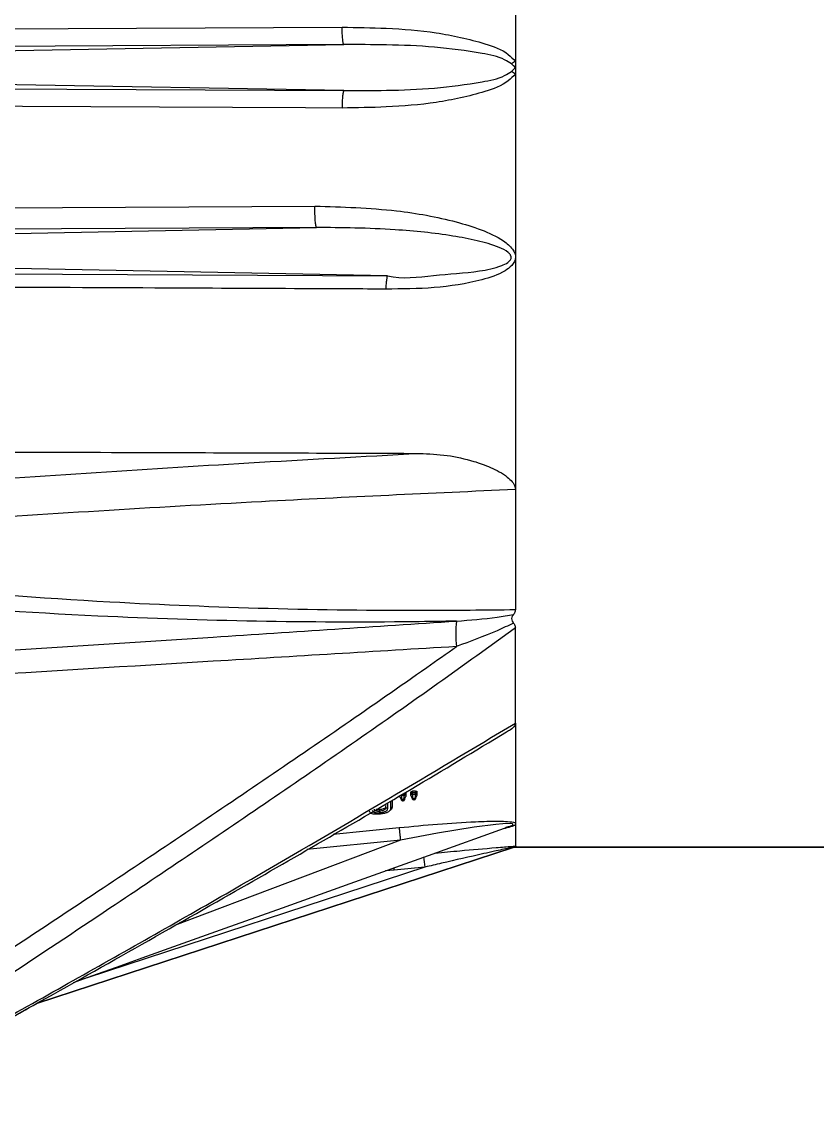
# Model space of a CAD drawing. Extents: x 8 to 113, y 1 to 87.
# Drawn here: x 69.122 to 71.722, y 33.397 to 36.967 of the extents above; entities that cross this region are included whole.
import ezdxf

# ---------------------------------------------------------------- set-up
doc = ezdxf.new("R2010")
doc.units = 0
doc.header["$MEASUREMENT"] = 0
doc.layers.add('OBJECT', color=7, linetype='CONTINUOUS')

msp = doc.modelspace()

# ---------------------------------------------------------------- linework, layer by layer
at = {"layer": 'OBJECT'}
for p, q in [((70.7354, 37.4335), (70.7354, 36.838)), ((68.3467, 36.8599), (70.1745, 36.8928)), ((70.1745, 36.8928), (68.4437, 36.8841)), ((70.7354, 36.838), (70.7354, 36.8176)), ((70.7354, 36.8176), (70.7354, 36.7971)), ((70.1743, 36.7423), (68.3455, 36.7754)), ((70.7354, 36.7971), (70.7354, 36.2016)), ((68.4437, 36.7511), (70.1743, 36.7423)), ((68.3468, 36.2599), (70.0856, 36.2943)), ((70.0856, 36.2943), (68.4422, 36.286)), ((70.7354, 36.2016), (70.7354, 36.1942)), ((70.3173, 36.1362), (68.3481, 36.1754)), ((70.7354, 36.1942), (70.7354, 35.4374)), ((68.4453, 36.1462), (70.3173, 36.1362)), ((70.7354, 35.4374), (70.7354, 35.0447)), ((70.7354, 34.6731), (70.7354, 34.9844)), ((70.7354, 34.6731), (70.7354, 34.347)), ((70.328, 34.3959), (70.328, 34.4183)), ((70.3325, 34.4209), (70.3325, 34.4006)), ((70.3722, 34.4368), (70.363, 34.436)), ((70.363, 34.436), (70.363, 34.4283)), ((70.3669, 34.4188), (70.3686, 34.419)), ((70.3722, 34.4291), (70.3722, 34.4368)), ((70.3767, 34.4463), (70.3767, 34.4414)), ((70.3767, 34.4414), (70.3767, 34.4337)), ((70.394, 34.4438), (70.394, 34.4478)), ((70.394, 34.4361), (70.394, 34.4438)), ((70.4083, 34.4511), (70.399, 34.4503)), ((70.399, 34.4503), (70.399, 34.4458)), ((70.4087, 34.44), (70.3995, 34.4392)), ((70.3995, 34.4392), (70.3995, 34.4315)), ((70.4033, 34.422), (70.4049, 34.4222)), ((70.4083, 34.4466), (70.4083, 34.4511)), ((70.4087, 34.4323), (70.4087, 34.44)), ((70.4133, 34.4495), (70.4133, 34.4446)), ((70.4133, 34.4446), (70.4133, 34.4369)), ((70.2921, 34.386), (70.2921, 34.3902)), ((70.2921, 34.3859), (70.2921, 34.386)), ((70.2921, 34.3859), (70.2921, 34.3859)), ((70.3168, 34.4118), (70.3168, 34.3945)), ((70.3325, 34.4006), (70.3325, 34.4006)), ((70.1398, 34.3096), (70.3559, 34.3314)), ((70.7354, 34.3405), (70.7354, 34.2705)), ((70.3602, 34.2907), (69.6212, 34.0113)), ((70.3602, 34.2907), (70.0538, 34.2597)), ((69.1694, 33.7563), (70.728, 34.2665)), ((69.1695, 33.7564), (70.7334, 34.2683)), ((70.728, 34.2665), (69.1695, 33.7564)), ((69.1695, 33.7564), (70.728, 34.2665)), ((70.7354, 34.2673), (70.728, 34.2665)), ((70.728, 34.2665), (70.7354, 34.2672)), ((70.7361, 34.2692), (70.7354, 34.269)), ((70.7354, 34.269), (70.7354, 34.2673)), ((73.3074, 34.2673), (70.7354, 34.2673)), ((70.7354, 34.2672), (73.3074, 34.2672)), ((70.4398, 34.2022), (69.3347, 33.8405)), ((70.4398, 34.2022), (70.3387, 34.1924)), ((70.3387, 34.1924), (70.3111, 34.1901))]:
    msp.add_line(p, q, dxfattribs=at)
at = {"layer": 'OBJECT', "flags": 128}
for points in [[(68.4506, 36.9414), (68.57, 36.9419), (69.0478, 36.9443), (70.1688, 36.9497)], [(70.1686, 36.6854), (70.0491, 36.686), (69.5714, 36.6883), (68.4506, 36.6938)], [(68.4506, 36.3559), (68.57, 36.3565), (69.0478, 36.3591), (70.0799, 36.3646)], [(70.3615, 34.4235), (70.3616, 34.4225), (70.3619, 34.4218)], [(70.3669, 34.4188), (70.3669, 34.4188), (70.3669, 34.4189), (70.3669, 34.4192)], [(70.3686, 34.419), (70.3686, 34.419), (70.3687, 34.4191), (70.3687, 34.4193)], [(70.3767, 34.4414), (70.3766, 34.4418), (70.3763, 34.4421), (70.3759, 34.4425), (70.3753, 34.4428), (70.3745, 34.443), (70.3736, 34.4432), (70.3727, 34.4433), (70.3717, 34.4434)], [(70.3731, 34.4237), (70.373, 34.4228), (70.3729, 34.4222)], [(70.399, 34.4458), (70.3981, 34.4457), (70.3971, 34.4456), (70.3962, 34.4454), (70.3955, 34.4452), (70.3949, 34.4449), (70.3944, 34.4445), (70.3941, 34.4442), (70.394, 34.4438)], [(70.398, 34.4267), (70.3981, 34.4257), (70.3983, 34.425)], [(70.399, 34.4458), (70.4032, 34.4461), (70.4083, 34.4466)], [(70.4033, 34.422), (70.4033, 34.422), (70.4034, 34.4221), (70.4034, 34.4224)], [(70.4034, 34.4224), (70.4037, 34.4224), (70.4049, 34.4225)], [(70.4049, 34.4222), (70.4049, 34.4222), (70.4049, 34.4223), (70.4049, 34.4225)], [(70.4133, 34.4446), (70.4132, 34.445), (70.4129, 34.4454), (70.4124, 34.4457), (70.4118, 34.446), (70.411, 34.4463), (70.4102, 34.4464), (70.4092, 34.4466), (70.4083, 34.4466)], [(70.4094, 34.4268), (70.4093, 34.426), (70.4091, 34.4253)], [(70.7041, 34.3313), (70.7179, 34.3359), (70.7257, 34.3397), (70.7275, 34.3413), (70.7276, 34.3419), (70.7269, 34.3431), (70.7254, 34.3436), (70.7194, 34.3444), (70.6947, 34.3436), (70.6717, 34.3415), (70.6009, 34.3324), (70.4806, 34.313), (70.3602, 34.2907), (70.3602, 34.2907), (70.3602, 34.2907)], [(69.2904, 33.8246), (69.3506, 33.8461), (69.4308, 33.8749), (69.5155, 33.9052), (69.6336, 33.9475), (69.7863, 34.0022), (69.9735, 34.0692), (70.1952, 34.1486), (70.4516, 34.2404), (70.7117, 34.3336)]]:
    msp.add_lwpolyline(points, dxfattribs=at)
at = {"layer": 'OBJECT'}
for centre, radius, start, end in [((71.4109, 35.7799), 1.2553, 122.5556, 123.2435), ((71.4051, 37.8463), 1.2447, 236.7517, 237.4455), ((70.9158, 34.9652), 0.3755, 173.6455, 186.3545), ((70.3625, 34.4329), 0.005, 180, 203.2555), ((70.3623, 34.4331), 0.00486, 182.7669, 277.4387), ((70.3621, 34.4328), 0.0046, 204.5333, 281.0818), ((70.3664, 34.4238), 0.005, 203.74, 270), ((70.3661, 34.4238), 0.00467, 205.491, 280.3414), ((70.3664, 34.4238), 0.005, 270, 275.0444), ((70.3682, 34.4239), 0.005, 275.0444, 339.8157), ((70.3686, 34.4239), 0.00456, 270.2831, 338.2927), ((70.2874, 34.4339), 0.0849, 1.9577, 6.4034), ((70.372, 34.4416), 0.00476, 272.8467, 357.723), ((70.372, 34.4338), 0.00477, 272.9308, 357.8153), ((70.3722, 34.4336), 0.00455, 270.1254, 338.5737), ((70.3717, 34.4337), 0.005, 340.2115, 0), ((70.3989, 34.444), 0.00485, 182.8694, 277.5218), ((70.399, 34.4361), 0.005, 180, 202.8405), ((70.3989, 34.4363), 0.00486, 182.7644, 277.4533), ((70.3986, 34.436), 0.00461, 204.1051, 281.0546), ((70.4029, 34.427), 0.005, 203.3185, 270), ((70.4025, 34.427), 0.00468, 205.0903, 280.2731), ((70.3147, 34.4363), 0.0849, 1.9577, 6.4034), ((70.4029, 34.427), 0.005, 270, 275.0444), ((70.4045, 34.4271), 0.005, 275.0444, 338.5458), ((70.4049, 34.4271), 0.00454, 270.0536, 337.0846), ((70.3239, 34.4371), 0.0849, 1.9577, 6.4034), ((70.4085, 34.4448), 0.00476, 272.8469, 357.7154), ((70.4085, 34.4371), 0.00477, 272.9452, 357.8082), ((70.4087, 34.4368), 0.00453, 269.9122, 337.3493), ((70.4083, 34.4369), 0.005, 338.962, 0), ((64.6584, 33.6435), 5.8084, 5.51995, 5.85218)]:
    msp.add_arc(centre, radius, start, end, dxfattribs=at)
for centre, major_axis, ratio, start_param, end_param in [((70.347, 36.833), (-0.1717, 2.5915), 0.147853, 2.745382, 2.754776), ((70.375, 36.8024), (0.1533, 2.5898), 0.132799, 3.556057, 3.565438), ((70.3839, 36.8327), (-0.168, 2.5879), 0.145033, 2.745479, 2.754883), ((70.411, 36.8014), (0.1645, 2.5863), 0.142212, 3.55822, 3.567623), ((76.7487, 36.2374), (6.0211, 1.971), 0.000042, 3.090877, 3.130962)]:
    msp.add_ellipse(centre, major_axis=major_axis, ratio=ratio, start_param=start_param, end_param=end_param, dxfattribs=at)
for points, knots in [([(70.1745, 36.8928), (70.1738, 36.894), (70.1724, 36.8963), (70.1706, 36.9095), (70.1692, 36.9278), (70.1689, 36.9424), (70.1688, 36.9497)], [0, 0, 0, 0, 0.25, 0.500001, 0.75, 1, 1, 1, 1]), ([(70.1688, 36.9497), (70.2169, 36.949), (70.3196, 36.9475), (70.4772, 36.935), (70.6098, 36.9056), (70.7012, 36.8744), (70.7279, 36.8459), (70.7354, 36.838)], [0, 0, 0, 0, 0.2457072, 0.5247084, 0.8026203, 0.9451413, 1, 1, 1, 1]), ([(70.7227, 36.8298), (70.7153, 36.8346), (70.6863, 36.8533), (70.5993, 36.8693), (70.4712, 36.8871), (70.3199, 36.8925), (70.2205, 36.8928), (70.1745, 36.8928), (70.1745, 36.8928)], [0, 0, 0, 0, 0.046791, 0.184277, 0.466234, 0.748675, 0.999996, 1, 1, 1, 1]), ([(70.7354, 36.8176), (70.7353, 36.8177), (70.7311, 36.8217), (70.7269, 36.8258), (70.7227, 36.8298)], [0, 0, 0, 0, 0.02165, 1, 1, 1, 1]), ([(70.7227, 36.8053), (70.7269, 36.8093), (70.7311, 36.8134), (70.7353, 36.8175), (70.7354, 36.8176)], [0, 0, 0, 0, 0.978347, 1, 1, 1, 1]), ([(70.7354, 36.7971), (70.7279, 36.7892), (70.7012, 36.7608), (70.6098, 36.7295), (70.4772, 36.7001), (70.3194, 36.6876), (70.2167, 36.6861), (70.1686, 36.6854)], [0, 0, 0, 0, 0.0548493, 0.1973525, 0.4752345, 0.7542064, 1, 1, 1, 1]), ([(70.1743, 36.7423), (70.1743, 36.7423), (70.2204, 36.7423), (70.3198, 36.7426), (70.4711, 36.7481), (70.5993, 36.7658), (70.6863, 36.7819), (70.7153, 36.8006), (70.7227, 36.8053)], [0, 0, 0, 0, 0.000004, 0.2514, 0.533814, 0.815744, 0.953215, 1, 1, 1, 1]), ([(70.1743, 36.7423), (70.1736, 36.7412), (70.1722, 36.7388), (70.1704, 36.7257), (70.169, 36.7073), (70.1687, 36.6927), (70.1686, 36.6854)], [0, 0, 0, 0, 0.25, 0.5, 0.750001, 1, 1, 1, 1]), ([(70.0856, 36.2943), (70.0852, 36.2948), (70.0844, 36.2957), (70.0832, 36.3005), (70.0822, 36.3074), (70.0812, 36.3165), (70.0805, 36.3273), (70.08, 36.3393), (70.0798, 36.3519), (70.0798, 36.3603), (70.0799, 36.3646)], [0, 0, 0, 0, 0.125, 0.25, 0.374998, 0.499998, 0.625, 0.750002, 0.875, 1, 1, 1, 1]), ([(70.0799, 36.3646), (70.1692, 36.3618), (70.3248, 36.3571), (70.5064, 36.3246), (70.6228, 36.289), (70.6864, 36.2605), (70.7221, 36.2312), (70.7333, 36.2125), (70.7348, 36.2047), (70.7354, 36.2016)], [0, 0, 0, 0, 0.382025, 0.665686, 0.788125, 0.905994, 0.964891, 0.986156, 1, 1, 1, 1]), ([(70.3173, 36.1362), (70.3173, 36.1362), (70.3656, 36.1242), (70.4687, 36.141), (70.5926, 36.1458), (70.6748, 36.1623), (70.7082, 36.1773), (70.7185, 36.1864), (70.7213, 36.1926), (70.7219, 36.1972), (70.721, 36.2012), (70.7179, 36.2071), (70.7064, 36.2186), (70.6699, 36.2359), (70.609, 36.2528), (70.4955, 36.2737), (70.3232, 36.2916), (70.1641, 36.2943), (70.0856, 36.2943), (70.0856, 36.2943)], [0, 0, 0, 0, 0.0000023, 0.1398485, 0.27942, 0.347587, 0.3684526, 0.3789611, 0.3841376, 0.3866505, 0.3919366, 0.3955002, 0.4055824, 0.4378289, 0.5082597, 0.5836089, 0.7605566, 0.9999988, 1, 1, 1, 1]), ([(70.7354, 36.1942), (70.7346, 36.1905), (70.7327, 36.1817), (70.7215, 36.1666), (70.6875, 36.1417), (70.6011, 36.114), (70.4697, 36.0942), (70.3644, 36.0934), (70.3116, 36.093)], [0, 0, 0, 0, 0.0248111, 0.0606776, 0.1220641, 0.3017679, 0.6501438, 1, 1, 1, 1]), ([(70.3173, 36.1362), (70.3167, 36.1354), (70.3155, 36.1336), (70.3138, 36.124), (70.3124, 36.1104), (70.3118, 36.0988), (70.3116, 36.093)], [0, 0, 0, 0, 0.250002, 0.499997, 0.749999, 1, 1, 1, 1]), ([(70.3116, 36.093), (70.2718, 36.0932), (70.0728, 36.0941), (69.4525, 36.097), (68.8719, 36.0997), (68.4506, 36.1017)], [0, 0, 0, 0, 0.064153, 0.320764, 1, 1, 1, 1]), ([(68.4506, 35.5624), (68.8314, 35.561), (69.4887, 35.5587), (70.1458, 35.5566), (70.4221, 35.5556)], [0, 0, 0, 0, 0.5794532, 1, 1, 1, 1]), ([(68.4576, 35.4273), (68.5708, 35.4363), (68.8628, 35.4594), (69.3321, 35.492), (69.8745, 35.5259), (70.2364, 35.5455), (70.4221, 35.5556)], [0, 0, 0, 0, 0.171741, 0.442973, 0.714157, 1, 1, 1, 1]), ([(70.4221, 35.5556), (70.4524, 35.5542), (70.5128, 35.5514), (70.5905, 35.5336), (70.6568, 35.5103), (70.7, 35.4873), (70.7248, 35.4639), (70.734, 35.4496), (70.735, 35.4406), (70.7354, 35.4374)], [0, 0, 0, 0, 0.247391, 0.494863, 0.659226, 0.843769, 0.912597, 0.969169, 1, 1, 1, 1]), ([(70.7354, 35.4374), (70.4594, 35.4248), (70.0079, 35.4043), (69.3737, 35.3677), (68.9125, 35.3375), (68.6285, 35.316), (68.5232, 35.3081)], [0, 0, 0, 0, 0.377926, 0.618191, 0.858391, 1, 1, 1, 1]), ([(68.4071, 35.1582), (68.5133, 35.1461), (68.8478, 35.1079), (69.3555, 35.0699), (69.9277, 35.0464), (70.37, 35.0406), (70.6372, 35.0436), (70.7354, 35.0447)], [0, 0, 0, 0, 0.135815, 0.427546, 0.64934, 0.871132, 1, 1, 1, 1]), ([(70.5426, 35.0068), (70.4964, 35.0061), (70.2799, 35.0026), (69.8897, 35.0039), (69.3159, 35.0227), (68.8007, 35.0574), (68.4589, 35.0943), (68.346, 35.1065)], [0, 0, 0, 0, 0.064098, 0.300034, 0.53597, 0.846666, 1, 1, 1, 1]), ([(70.5426, 35.0068), (70.5873, 35.0103), (70.6508, 35.0154), (70.7113, 35.0255), (70.7292, 35.0284)], [0, 0, 0, 0, 0.704795, 1, 1, 1, 1]), ([(70.7292, 35.0284), (70.7272, 35.0257), (70.7231, 35.0203), (70.7226, 35.0113), (70.7256, 35.0047), (70.7283, 35.0014), (70.7292, 35.0003)], [0, 0, 0, 0, 0.304925, 0.612484, 0.876463, 1, 1, 1, 1]), ([(70.7354, 35.0447), (70.735, 35.0411), (70.7344, 35.0353), (70.7306, 35.0303), (70.7292, 35.0284)], [0, 0, 0, 0, 0.632196, 1, 1, 1, 1]), ([(68.1144, 34.8475), (68.6587, 34.8834), (69.468, 34.9368), (70.2774, 34.9895), (70.5426, 35.0068)], [0, 0, 0, 0, 0.672377, 1, 1, 1, 1]), ([(70.7292, 35.0003), (70.7113, 34.9919), (70.6508, 34.9634), (70.5873, 34.9401), (70.5426, 34.9237)], [0, 0, 0, 0, 0.295205, 1, 1, 1, 1]), ([(70.7292, 35.0003), (70.7314, 34.9971), (70.7349, 34.992), (70.7353, 34.9865), (70.7354, 34.9844)], [0, 0, 0, 0, 0.628521, 1, 1, 1, 1]), ([(70.7354, 34.9844), (70.651, 34.9236), (70.3909, 34.736), (69.9488, 34.4301), (69.3603, 34.0332), (68.8455, 33.6927), (68.511, 33.474), (68.4071, 33.406)], [0, 0, 0, 0, 0.11076, 0.341606, 0.572454, 0.867109, 1, 1, 1, 1]), ([(70.5426, 34.9237), (70.2774, 34.9076), (69.468, 34.8584), (68.6587, 34.8094), (68.1144, 34.7765)], [0, 0, 0, 0, 0.327623, 1, 1, 1, 1]), ([(68.8817, 33.7997), (69.0447, 33.9072), (69.3883, 34.134), (69.9106, 34.4848), (70.3008, 34.7529), (70.5103, 34.9008), (70.5426, 34.9237)], [0, 0, 0, 0, 0.292473, 0.616502, 0.940788, 1, 1, 1, 1]), ([(68.5232, 33.4048), (68.6285, 33.4628), (68.9125, 33.6194), (69.3737, 33.8778), (70.0079, 34.2388), (70.4594, 34.5083), (70.7354, 34.6731)], [0, 0, 0, 0, 0.141609, 0.381809, 0.622074, 1, 1, 1, 1]), ([(70.7354, 34.6731), (70.7346, 34.6701), (70.7326, 34.6624), (70.7218, 34.6521), (70.7108, 34.6464), (70.7062, 34.6441)], [0, 0, 0, 0, 0.281183, 0.698738, 1, 1, 1, 1]), ([(68.5215, 33.3977), (68.7043, 33.4981), (69.1256, 33.7295), (69.7503, 34.0829), (70.2964, 34.397), (70.6025, 34.5819), (70.706, 34.6443)], [0, 0, 0, 0, 0.248952, 0.573755, 0.855928, 1, 1, 1, 1]), ([(70.363, 34.4283), (70.3635, 34.427), (70.3648, 34.424), (70.3661, 34.421), (70.3669, 34.4192)], [0, 0, 0, 0, 0.404647, 1, 1, 1, 1]), ([(70.3669, 34.4192), (70.3671, 34.4192), (70.3676, 34.4193), (70.3682, 34.4193), (70.3687, 34.4193)], [0, 0, 0, 0, 0.252013, 1, 1, 1, 1]), ([(70.3687, 34.4193), (70.3691, 34.4206), (70.3703, 34.4239), (70.3715, 34.4271), (70.3722, 34.4291)], [0, 0, 0, 0, 0.406511, 1, 1, 1, 1]), ([(70.394, 34.4478), (70.3941, 34.4481), (70.3942, 34.4485), (70.395, 34.4492), (70.3963, 34.4498), (70.3977, 34.4501), (70.3986, 34.4502), (70.399, 34.4503)], [0, 0, 0, 0, 0.2134071, 0.4268504, 0.6407177, 0.8554603, 1, 1, 1, 1]), ([(70.3995, 34.4315), (70.4, 34.4303), (70.4013, 34.4272), (70.4026, 34.4242), (70.4034, 34.4224)], [0, 0, 0, 0, 0.40497, 1, 1, 1, 1]), ([(70.4049, 34.4225), (70.4055, 34.4239), (70.4067, 34.4271), (70.408, 34.4304), (70.4087, 34.4323)], [0, 0, 0, 0, 0.405468, 1, 1, 1, 1]), ([(70.4083, 34.4511), (70.4088, 34.4511), (70.4099, 34.4512), (70.4115, 34.451), (70.4126, 34.4506), (70.4132, 34.4501), (70.4132, 34.4497), (70.4133, 34.4495)], [0, 0, 0, 0, 0.215997, 0.431948, 0.647394, 0.861962, 1, 1, 1, 1]), ([(70.2572, 34.3858), (70.2576, 34.3843), (70.2583, 34.3817), (70.2624, 34.3786), (70.2689, 34.3766), (70.2784, 34.3759), (70.2864, 34.3762), (70.291, 34.3766), (70.2917, 34.3766)], [0, 0, 0, 0, 0.232623, 0.400034, 0.56769, 0.747055, 0.963389, 1, 1, 1, 1]), ([(70.2926, 34.3793), (70.2906, 34.3791), (70.2862, 34.3789), (70.2803, 34.3792), (70.2749, 34.3803), (70.2702, 34.3829), (70.2693, 34.3856), (70.2687, 34.3872)], [0, 0, 0, 0, 0.143722, 0.317121, 0.451981, 0.652839, 1, 1, 1, 1]), ([(70.2732, 34.3921), (70.2732, 34.3921), (70.2736, 34.3905), (70.2745, 34.3883), (70.2783, 34.3863), (70.2825, 34.3856), (70.287, 34.3856), (70.2905, 34.3855), (70.2921, 34.3859), (70.2921, 34.3859)], [0, 0, 0, 0, 0.0015025, 0.3810999, 0.5729836, 0.6982997, 0.8599812, 0.9999291, 1, 1, 1, 1]), ([(70.2921, 34.3902), (70.2896, 34.3901), (70.2854, 34.3899), (70.2813, 34.3903), (70.28, 34.3907), (70.2799, 34.3908)], [0, 0, 0, 0, 0.555351, 0.946835, 1, 1, 1, 1]), ([(70.2917, 34.3766), (70.2957, 34.3771), (70.3004, 34.3776), (70.3086, 34.3791), (70.3142, 34.3806), (70.3204, 34.3832), (70.3249, 34.3862), (70.3276, 34.3908), (70.3278, 34.394), (70.328, 34.3959)], [0, 0, 0, 0, 0.179732, 0.213465, 0.380936, 0.45401, 0.594805, 0.765575, 1, 1, 1, 1]), ([(70.3113, 34.4032), (70.3113, 34.4019), (70.3111, 34.3992), (70.3098, 34.3958), (70.3054, 34.3932), (70.3007, 34.3915), (70.296, 34.3906), (70.2931, 34.3903), (70.2921, 34.3902)], [0, 0, 0, 0, 0.258579, 0.519107, 0.655231, 0.791244, 0.929962, 1, 1, 1, 1]), ([(70.2921, 34.386), (70.2921, 34.386), (70.2944, 34.386), (70.2988, 34.387), (70.3042, 34.3886), (70.3084, 34.3907), (70.3113, 34.3944), (70.3113, 34.3965), (70.3113, 34.3991), (70.3113, 34.3991)], [0, 0, 0, 0, 0.000056, 0.16766, 0.30724, 0.445614, 0.612428, 0.999941, 1, 1, 1, 1]), ([(70.2926, 34.3793), (70.2926, 34.3793), (70.2926, 34.3795), (70.2926, 34.38), (70.2925, 34.3811), (70.2924, 34.3826), (70.2922, 34.3843), (70.2921, 34.3854), (70.2921, 34.3859)], [0, 0, 0, 0, 0.0465025, 0.169059, 0.3769054, 0.5845922, 0.7922967, 1, 1, 1, 1]), ([(70.3168, 34.3945), (70.3168, 34.3944), (70.3168, 34.3923), (70.3167, 34.3891), (70.3133, 34.3851), (70.308, 34.3824), (70.301, 34.3803), (70.2956, 34.3796), (70.2926, 34.3793)], [0, 0, 0, 0, 0.017527, 0.345162, 0.520112, 0.671821, 0.823315, 1, 1, 1, 1]), ([(70.3168, 34.3945), (70.3163, 34.3945), (70.3152, 34.3944), (70.3137, 34.395), (70.3124, 34.3961), (70.3115, 34.3975), (70.3114, 34.3986), (70.3113, 34.3991)], [0, 0, 0, 0, 0.170644, 0.392761, 0.595234, 0.797609, 1, 1, 1, 1]), ([(70.3325, 34.4006), (70.3323, 34.3986), (70.3319, 34.3951), (70.3298, 34.3907), (70.3265, 34.3887), (70.3255, 34.3881)], [0, 0, 0, 0, 0.479334, 0.849555, 1, 1, 1, 1]), ([(70.3325, 34.4006), (70.3324, 34.4001), (70.3323, 34.399), (70.3315, 34.3976), (70.3303, 34.3967), (70.3291, 34.3961), (70.3284, 34.396), (70.328, 34.3959)], [0, 0, 0, 0, 0.2286342, 0.45729, 0.6858887, 0.8389158, 1, 1, 1, 1]), ([(70.3559, 34.3314), (70.3976, 34.3355), (70.481, 34.3436), (70.5892, 34.3506), (70.6639, 34.3529), (70.7049, 34.3519), (70.7259, 34.3503), (70.7333, 34.3477), (70.7354, 34.347)], [0, 0, 0, 0, 0.314357, 0.628116, 0.819717, 0.886106, 0.968884, 1, 1, 1, 1]), ([(70.7354, 34.347), (70.7356, 34.3451), (70.7358, 34.343), (70.7354, 34.3409), (70.7354, 34.3405)], [0, 0, 0, 0, 0.841368, 1, 1, 1, 1]), ([(70.3602, 34.2907), (70.3598, 34.2953), (70.3588, 34.3045), (70.3576, 34.3167), (70.3565, 34.3264), (70.3561, 34.3298), (70.3559, 34.3314)], [0, 0, 0, 0, 0.249998, 0.5, 0.749996, 1, 1, 1, 1]), ([(70.7354, 34.3405), (70.7333, 34.3394), (70.7266, 34.3357), (70.7127, 34.3312), (70.6996, 34.3286), (70.6956, 34.3278)], [0, 0, 0, 0, 0.236846, 0.76792, 1, 1, 1, 1]), ([(70.7132, 34.3341), (70.7125, 34.3339), (70.7102, 34.333), (70.7067, 34.332), (70.7043, 34.3313)], [0, 0, 0, 0, 0.330515, 1, 1, 1, 1]), ([(70.7334, 34.2683), (70.7336, 34.2684), (70.7338, 34.2685), (70.7338, 34.2685), (70.7336, 34.2685), (70.7332, 34.2685), (70.7313, 34.2681), (70.7254, 34.2669), (70.7037, 34.2623), (70.6716, 34.2551), (70.5976, 34.2385), (70.5218, 34.2212), (70.4577, 34.2064), (70.4398, 34.2022)], [0, 0, 0, 0, 0.003337, 0.006696, 0.007062, 0.011346, 0.015911, 0.033699, 0.076164, 0.24036, 0.356313, 0.820344, 1, 1, 1, 1]), ([(70.473, 34.2481), (70.5, 34.2507), (70.5672, 34.2571), (70.6511, 34.2643), (70.7134, 34.2693), (70.7316, 34.2703), (70.7354, 34.2705)], [0, 0, 0, 0, 0.3006869, 0.7452245, 0.9471881, 1, 1, 1, 1]), ([(70.7361, 34.2692), (70.736, 34.2692), (70.7359, 34.2691), (70.7344, 34.2687), (70.7335, 34.2684), (70.7334, 34.2683)], [0, 0, 0, 0, 0.585202, 0.97567, 1, 1, 1, 1]), ([(70.7354, 34.2705), (70.7358, 34.2704), (70.7369, 34.2701), (70.7394, 34.2697), (70.7373, 34.2694), (70.7361, 34.2692)], [0, 0, 0, 0, 0.245298, 0.604123, 1, 1, 1, 1]), ([(70.338, 34.1998), (70.3381, 34.1988), (70.3383, 34.1972), (70.3385, 34.1947), (70.3386, 34.1932), (70.3387, 34.1924)], [0, 0, 0, 0, 0.4021321, 0.6938731, 1, 1, 1, 1]), ([(68.5215, 33.3972), (68.7045, 33.4972), (68.9217, 33.6159), (69.1373, 33.7378), (69.1713, 33.757)], [0, 0, 0, 0, 0.842682, 1, 1, 1, 1])]:
    msp.add_open_spline(points, degree=3, knots=knots, dxfattribs=at)

doc.saveas('drawing.dxf')
